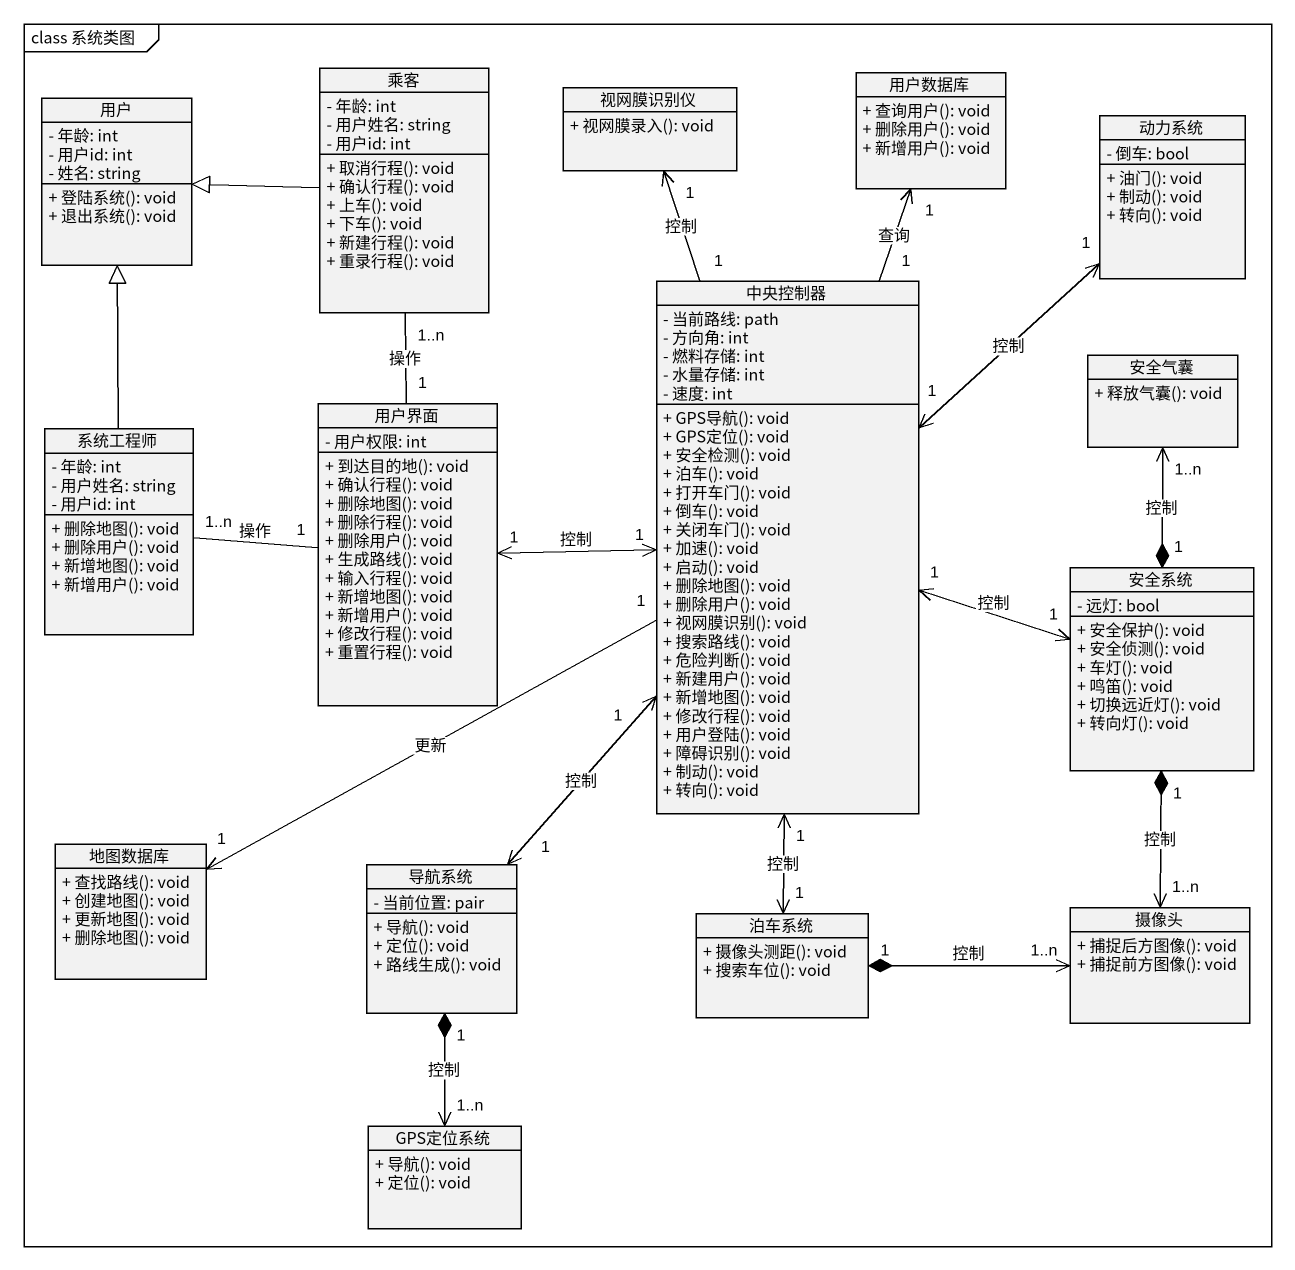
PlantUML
@startuml
mainframe class 系统类图
hide circle
hide empty members
skinparam classAttributeIconSize 0
class 乘客 {
  - 年龄: int
  - 用户姓名: string
  - 用户id: int
  + 取消行程(): void
  + 确认行程(): void
  + 上车(): void
  + 下车(): void
  + 新建行程(): void
  + 重录行程(): void
}
class 用户数据库 {
  + 查询用户(): void
  + 删除用户(): void
  + 新增用户(): void
}
class 用户 {
  - 年龄: int
  - 用户id: int
  - 姓名: string
  + 登陆系统(): void
  + 退出系统(): void
}
class 视网膜识别仪 {
  + 视网膜录入(): void
}
class 动力系统 {
  - 倒车: bool
  + 油门(): void
  + 制动(): void
  + 转向(): void
}
class 中央控制器 {
  - 当前路线: path
  - 方向角: int
  - 燃料存储: int
  - 水量存储: int
  - 速度: int
  + GPS导航(): void
  + GPS定位(): void
  + 安全检测(): void
  + 泊车(): void
  + 打开车门(): void
  + 倒车(): void
  + 关闭车门(): void
  + 加速(): void
  + 启动(): void
  + 删除地图(): void
  + 删除用户(): void
  + 视网膜识别(): void
  + 搜索路线(): void
  + 危险判断(): void
  + 新建用户(): void
  + 新增地图(): void
  + 修改行程(): void
  + 用户登陆(): void
  + 障碍识别(): void
  + 制动(): void
  + 转向(): void
}
class 用户界面 {
  - 用户权限: int
  + 到达目的地(): void
  + 确认行程(): void
  + 删除地图(): void
  + 删除行程(): void
  + 删除用户(): void
  + 生成路线(): void
  + 输入行程(): void
  + 新增地图(): void
  + 新增用户(): void
  + 修改行程(): void
  + 重置行程(): void
}
class 安全气囊 {
  + 释放气囊(): void
}
class 系统工程师 {
  - 年龄: int
  - 用户姓名: string
  - 用户id: int
  + 删除地图(): void
  + 删除用户(): void
  + 新增地图(): void
  + 新增用户(): void
}
class 安全系统 {
  - 远灯: bool
  + 安全保护(): void
  + 安全侦测(): void
  + 车灯(): void
  + 鸣笛(): void
  + 切换远近灯(): void
  + 转向灯(): void
}
class 地图数据库 {
  + 查找路线(): void
  + 创建地图(): void
  + 更新地图(): void
  + 删除地图(): void
}
class 导航系统 {
  - 当前位置: pair
  + 导航(): void
  + 定位(): void
  + 路线生成(): void
}
class 泊车系统 {
  + 摄像头测距(): void
  + 搜索车位(): void
}
class 摄像头 {
  + 捕捉后方图像(): void
  + 捕捉前方图像(): void
}
class GPS定位系统 {
  + 导航(): void
  + 定位(): void
}
乘客 -left-|> 用户
乘客 "1..n" -- "1" 用户界面 : 操作
视网膜识别仪 "1" <-- "1" 中央控制器 : 控制
中央控制器 "1" -up-> "1" 用户数据库 : 查询
中央控制器 "1" <-up-> "1" 动力系统 : 控制
中央控制器 "1" <-right-> "1" 安全系统 : 控制
中央控制器 "1" -left-> "1" 地图数据库 : 更新
中央控制器 "1" <--> "1" 导航系统 : 控制
中央控制器 "1" <--> "1" 泊车系统 : 控制
用户界面 "1" <-right-> "1" 中央控制器 : 控制
安全气囊 "1..n" <--* "1" 安全系统 : 控制
系统工程师 -up-|> 用户
系统工程师 "1..n" -right- "1" 用户界面 : 操作
摄像头 "1..n" <-up-* "1" 安全系统 : 控制
摄像头 "1..n" <-left-* "1" 泊车系统 : 控制
GPS定位系统 "1..n" <-up-* "1" 导航系统 : 控制
@enduml
